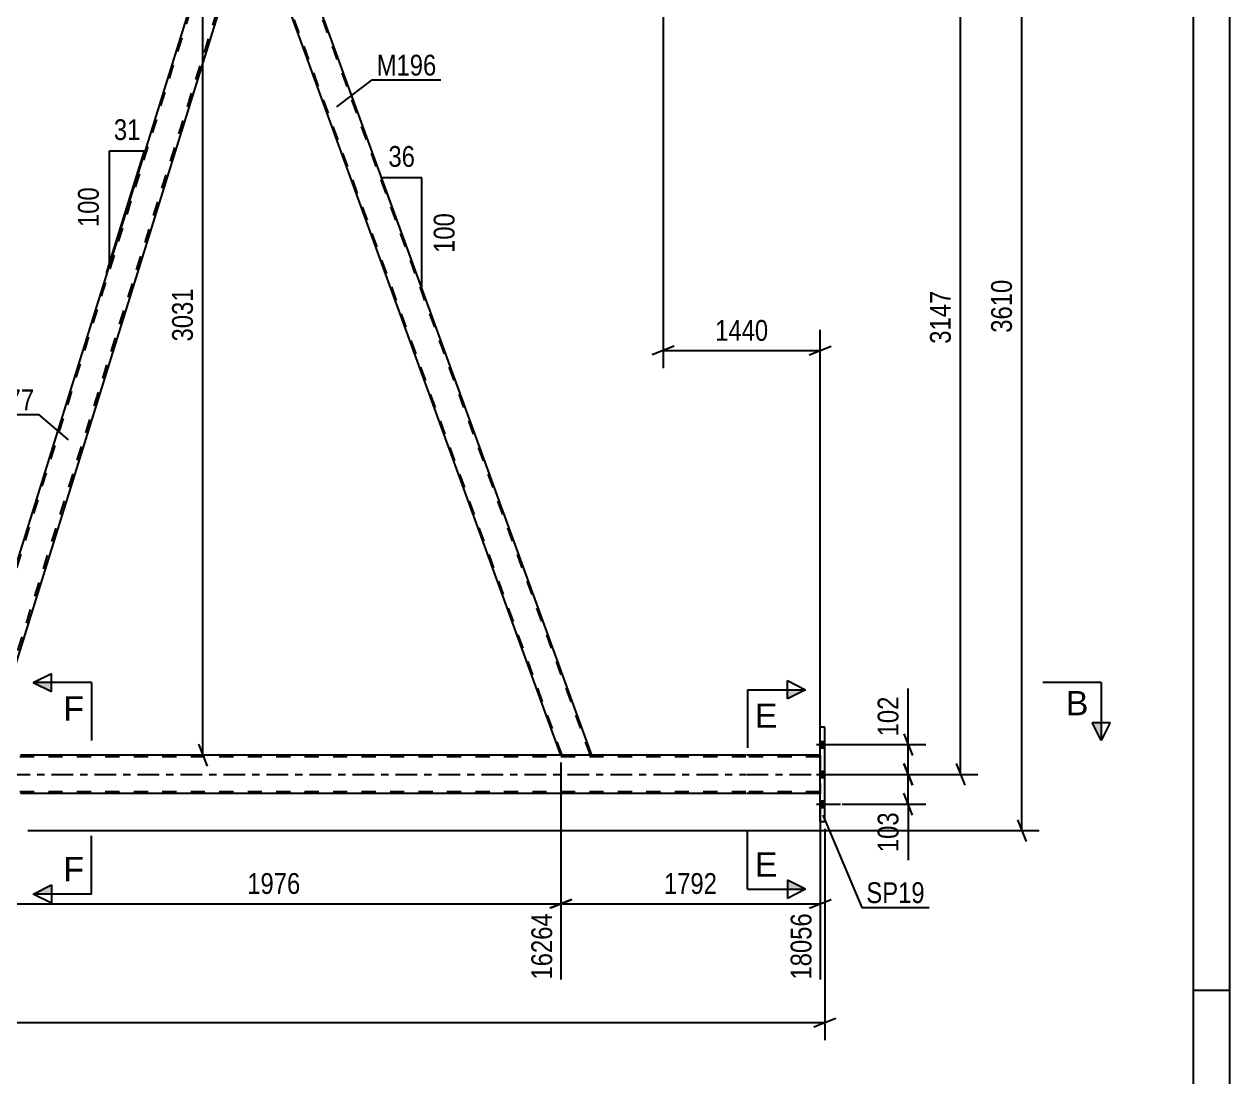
# Model space of a CAD drawing. Header units: millimetres. Extents: x 0 to 841, y 0 to 594.
# Drawn here: x 675 to 841, y 286.1 to 431.1 of the extents above; entities that cross this region are included whole.
import ezdxf

# ---------------------------------------------------------------- set-up
doc = ezdxf.new("R2010")
doc.units = ezdxf.units.MM
doc.linetypes.add('DXK_LINE_DOT2', pattern=[3.9198, 1.9599, -1.9599])
doc.linetypes.add('DXK_LINE_DOT3', pattern=[5.9187, 2.979, -0.9799, 0.9799, -0.9799])
doc.styles.add('Arial', font='ARIAL.TTF', dxfattribs={"height": 0.2})
doc.styles.add('Arial Narrow', font='ARIALN.TTF', dxfattribs={"height": 0.2})

# ---------------------------------------------------------------- blocks, each defined once
blk = doc.blocks.new('Unknown-814735583-1133')
at = {"color": 5, "linetype": 'Continuous'}
for p, q in [((841, 0), (841, 594)), ((836, 5), (836, 589)), ((841, 298), (836, 298))]:
    blk.add_line(p, q, dxfattribs=at)
blk = doc.blocks.new('Bolt-814735583-3531 - 3299')
at = {"linetype": 'Continuous'}
for points in [[(785.23, 331.44), (785.23, 332.32), (784.59, 332.32), (784.59, 331.44)], [(785.23, 331.44), (785.23, 332.32), (784.59, 332.32), (784.59, 331.44)], [(785.23, 331.44), (785.23, 332.32), (784.59, 332.32), (784.59, 331.44)], [(785.23, 327.34), (785.23, 328.22), (784.59, 328.22), (784.59, 327.34)], [(785.23, 327.34), (785.23, 328.22), (784.59, 328.22), (784.59, 327.34)], [(785.23, 323.24), (785.23, 324.12), (784.59, 324.12), (784.59, 323.24)], [(785.23, 323.24), (785.23, 324.12), (784.59, 324.12), (784.59, 323.24)], [(785.23, 323.24), (785.23, 324.12), (784.59, 324.12), (784.59, 323.24)]]:
    blk.add_hatch(color=1, dxfattribs=at).paths.add_polyline_path(points)
at = {"color": 1, "linetype": 'Continuous'}
for p, q in [((784.59, 332.32), (785.23, 332.32)), ((784.59, 332.32), (785.23, 332.32)), ((784.59, 332.32), (785.23, 332.32)), ((784.07, 331.88), (787.39, 331.88)), ((784.07, 331.88), (787.39, 331.88)), ((784.07, 331.88), (787.39, 331.88)), ((784.59, 331.44), (785.23, 331.44)), ((784.59, 331.44), (785.23, 331.44)), ((784.59, 331.44), (785.23, 331.44)), ((784.07, 327.78), (787.39, 327.78)), ((784.07, 327.78), (787.39, 327.78)), ((784.59, 328.22), (785.23, 328.22)), ((784.59, 328.22), (785.23, 328.22)), ((784.59, 327.34), (785.23, 327.34)), ((784.59, 327.34), (785.23, 327.34)), ((784.59, 324.12), (785.23, 324.12)), ((784.59, 324.12), (785.23, 324.12)), ((784.59, 324.12), (785.23, 324.12)), ((784.07, 323.68), (787.39, 323.68)), ((784.07, 323.68), (787.39, 323.68)), ((784.07, 323.68), (787.39, 323.68)), ((784.59, 323.24), (785.23, 323.24)), ((784.59, 323.24), (785.23, 323.24)), ((784.59, 323.24), (785.23, 323.24))]:
    blk.add_line(p, q, dxfattribs=at)
blk = doc.blocks.new('Part-814735583-3554 - 3299')
at = {"color": 7, "linetype": 'DXK_LINE_DOT2'}
for p, q in [((703.7, 451.64), (666.88, 333.52)), ((706.18, 447.76), (669.6, 330.42)), ((706.3, 447.44), (706.31, 447.39)), ((706.31, 447.39), (706.3, 447.44)), ((667.17, 335.24), (666.75, 333.89)), ((668.01, 330.42), (666.75, 333.89)), ((671.36, 335.24), (669.85, 330.42)), ((669.85, 330.42), (668.01, 330.42))]:
    blk.add_line(p, q, dxfattribs=at)
at = {"color": 2, "linetype": 'Continuous'}
for p, q in [((703.45, 451.64), (667.17, 335.24)), ((704.77, 451.64), (703.45, 451.64)), ((706.3, 447.44), (704.77, 451.64)), ((706.31, 447.39), (671.36, 335.24))]:
    blk.add_line(p, q, dxfattribs=at)
blk = doc.blocks.new('Part-814735583-3564 - 3299')
at = {"color": 2, "linetype": 'Continuous'}
for p, q in [((709.02, 451.64), (704.77, 451.64)), ((753.14, 330.42), (709.02, 451.64)), ((748.89, 330.42), (706.3, 447.44))]:
    blk.add_line(p, q, dxfattribs=at)
at = {"color": 7, "linetype": 'DXK_LINE_DOT2'}
for p, q in [((704.77, 451.64), (706.3, 447.44)), ((749.06, 330.42), (704.94, 451.64)), ((752.97, 330.42), (708.85, 451.64)), ((753.14, 330.42), (748.89, 330.42))]:
    blk.add_line(p, q, dxfattribs=at)
blk = doc.blocks.new('Part-814735583-3584 - 3299')
at = {"color": 2, "linetype": 'Continuous'}
for p, q in [((785.23, 334.28), (784.59, 334.28)), ((784.59, 321.28), (784.59, 334.28)), ((785.23, 321.28), (785.23, 334.28)), ((784.59, 321.28), (785.23, 321.28))]:
    blk.add_line(p, q, dxfattribs=at)
blk = doc.blocks.new('Part-814735583-3594 - 3299')
at = {"color": 2, "linetype": 'Continuous'}
for p, q in [((774.37, 330.42), (674.49, 330.42)), ((784.59, 330.42), (774.47, 330.42)), ((774.37, 325.14), (674.49, 325.14)), ((784.59, 325.14), (774.47, 325.14))]:
    blk.add_line(p, q, dxfattribs=at)
at = {"color": 7, "linetype": 'DXK_LINE_DOT2'}
for p, q in [((784.59, 330.42), (784.59, 325.14)), ((774.37, 330.18), (99.12, 330.18)), ((784.59, 330.18), (774.47, 330.18)), ((774.37, 325.38), (98.36, 325.38)), ((784.59, 325.38), (774.47, 325.38))]:
    blk.add_line(p, q, dxfattribs=at)
at = {"color": 7, "linetype": 'DXK_LINE_DOT3'}
for p, q in [((98.74, 327.78), (774.37, 327.78)), ((774.47, 327.78), (784.59, 327.78))]:
    blk.add_line(p, q, dxfattribs=at)
blk = doc.blocks.new('StraightDimension-814735583-5035 - 3299')
at = {"color": 7, "linetype": 'Continuous'}
for p, q in [((804.52, 452.14), (803.32, 455.14)), ((764.61, 453.64), (806.32, 453.64)), ((803.92, 327.78), (803.92, 453.64)), ((803.32, 329.28), (804.52, 326.28)), ((786.23, 327.78), (806.32, 327.78))]:
    blk.add_line(p, q, dxfattribs=at)
at = {"color": 0}
blk.add_wipeout([(803.17, 394.97), (798.97, 394.97), (798.97, 386.46), (803.17, 386.46)], dxfattribs=at)
at = {"color": 3, "style": 'Arial Narrow'}
blk.add_text('3147', height=2.863, rotation=90.0002, dxfattribs=at).set_placement((802.57, 387.06))
blk = doc.blocks.new('StraightDimension-814735583-4713 - 3299')
at = {"color": 7, "linetype": 'Continuous'}
for p, q in [((748.89, 329.42), (748.89, 299.53)), ((784.59, 324.14), (784.59, 299.53)), ((750.39, 310.57), (747.39, 309.37)), ((783.09, 309.37), (786.09, 310.57)), ((748.89, 309.97), (784.59, 309.97))]:
    blk.add_line(p, q, dxfattribs=at)
at = {"color": 0}
blk.add_wipeout([(771, 310.72), (771, 314.92), (762.48, 314.92), (762.48, 310.72)], dxfattribs=at)
at = {"color": 0, "linetype": 'Continuous'}
blk.add_wipeout([(783.99, 309.27), (779.79, 309.27), (779.79, 298.93), (783.99, 298.93)], dxfattribs=at)
at = {"color": 3, "style": 'Arial Narrow'}
blk.add_text('1792', height=2.863, dxfattribs=at).set_placement((763.08, 311.32))
at = {"color": 3, "linetype": 'Continuous', "style": 'Arial Narrow'}
blk.add_text('18056', height=2.863, rotation=90.0002, dxfattribs=at).set_placement((783.39, 299.53))
blk = doc.blocks.new('StraightDimension-814735583-3995 - 3299')
at = {"color": 7, "linetype": 'Continuous'}
for p, q in [((719.04, 451.64), (696.73, 451.64)), ((700.18, 450.14), (698.98, 453.14)), ((699.58, 330.42), (699.58, 451.64)), ((723.72, 330.42), (696.73, 330.42)), ((698.98, 331.92), (700.18, 328.92))]:
    blk.add_line(p, q, dxfattribs=at)
at = {"color": 0}
blk.add_wipeout([(698.83, 395.29), (694.63, 395.29), (694.63, 386.78), (698.83, 386.78)], dxfattribs=at)
at = {"color": 3, "style": 'Arial Narrow'}
blk.add_text('3031', height=2.863, rotation=90.0002, dxfattribs=at).set_placement((698.23, 387.38))
blk = doc.blocks.new('StraightDimension-814735583-4730 - 3299')
at = {"color": 7, "linetype": 'Continuous'}
for p, q in [((669.85, 329.42), (669.85, 299.53)), ((748.89, 329.42), (748.89, 299.53)), ((671.35, 310.57), (668.35, 309.37)), ((747.39, 309.37), (750.39, 310.57)), ((669.85, 309.97), (748.89, 309.97))]:
    blk.add_line(p, q, dxfattribs=at)
at = {"color": 0}
blk.add_wipeout([(713.63, 310.72), (713.63, 314.92), (705.11, 314.92), (705.11, 310.72)], dxfattribs=at)
at = {"color": 0, "linetype": 'Continuous'}
blk.add_wipeout([(748.29, 309.27), (744.09, 309.27), (744.09, 298.93), (748.29, 298.93)], dxfattribs=at)
at = {"color": 3, "style": 'Arial Narrow'}
blk.add_text('1976', height=2.863, dxfattribs=at).set_placement((705.71, 311.32))
at = {"color": 3, "linetype": 'Continuous', "style": 'Arial Narrow'}
blk.add_text('16264', height=2.863, rotation=90.0002, dxfattribs=at).set_placement((747.69, 299.53))
blk = doc.blocks.new('StraightDimension-814735583-12061 - 3299')
at = {"color": 7, "linetype": 'Continuous'}
for p, q in [((796.12, 329.28), (797.32, 326.28)), ((787.16, 327.78), (799.12, 327.78)), ((796.72, 323.68), (796.72, 327.78)), ((797.32, 322.18), (796.12, 325.18)), ((787.63, 323.68), (799.12, 323.68))]:
    blk.add_line(p, q, dxfattribs=at)
at = {"color": 0}
blk.add_wipeout([(795.97, 323.16), (791.77, 323.16), (791.77, 316.47), (795.97, 316.47)], dxfattribs=at)
at = {"color": 7, "linetype": 'Continuous'}
blk.add_line((796.72, 323.68), (796.72, 315.95), dxfattribs=at)
blk.add_line((796.72, 323.68), (796.72, 315.95), dxfattribs=at)
at = {"color": 3, "style": 'Arial Narrow'}
blk.add_text('103', height=2.863, rotation=90.0002, dxfattribs=at).set_placement((795.37, 317.07))
blk = doc.blocks.new('AngleDimension-814735583-3785 - 3299')
at = {"color": 7, "linetype": 'Continuous'}
for p, q in [((727.65, 400.48), (724.21, 409.92)), ((729.75, 409.92), (724.21, 409.92)), ((729.75, 394.7), (724.21, 409.92)), ((729.75, 394.7), (729.75, 409.92))]:
    blk.add_line(p, q, dxfattribs=at)
at = {"color": 0}
for points in [[(729.41, 410.82), (729.41, 415.02), (724.55, 415.02), (724.55, 410.82)], [(734.85, 405.65), (730.65, 405.65), (730.65, 398.97), (734.85, 398.97)]]:
    blk.add_wipeout(points, dxfattribs=at)
at = {"color": 3, "style": 'Arial Narrow'}
blk.add_text('36', height=2.863, dxfattribs=at).set_placement((725.15, 411.42))
blk.add_text('100', height=2.863, rotation=90.0002, dxfattribs=at).set_placement((734.25, 399.57))
blk = doc.blocks.new('AngleDimension-814735583-10659 - 3299')
at = {"color": 7, "linetype": 'Continuous'}
for p, q in [((686.77, 413.61), (691.59, 413.61)), ((686.77, 398.14), (691.59, 413.61)), ((686.77, 398.14), (686.77, 413.61)), ((686.34, 396.74), (686.77, 398.14))]:
    blk.add_line(p, q, dxfattribs=at)
at = {"color": 0}
for points in [[(691.61, 414.51), (691.61, 418.71), (686.75, 418.71), (686.75, 414.51)], [(685.87, 409.21), (681.67, 409.21), (681.67, 402.53), (685.87, 402.53)]]:
    blk.add_wipeout(points, dxfattribs=at)
at = {"color": 3, "style": 'Arial Narrow'}
blk.add_text('31', height=2.863, dxfattribs=at).set_placement((687.35, 415.11))
blk.add_text('100', height=2.863, rotation=90.0002, dxfattribs=at).set_placement((685.27, 403.13))
blk = doc.blocks.new('StraightDimension-814735583-4626 - 3299')
at = {"color": 7, "linetype": 'Continuous'}
for p, q in [((762.97, 450.64), (762.97, 383.72)), ((784.59, 331.42), (784.59, 388.97)), ((764.47, 386.72), (761.47, 385.52)), ((762.97, 386.12), (784.59, 386.12)), ((783.09, 385.52), (786.09, 386.72))]:
    blk.add_line(p, q, dxfattribs=at)
at = {"color": 0}
blk.add_wipeout([(778.04, 386.87), (778.04, 391.07), (769.53, 391.07), (769.53, 386.87)], dxfattribs=at)
at = {"color": 3, "style": 'Arial Narrow'}
blk.add_text('1440', height=2.863, dxfattribs=at).set_placement((770.13, 387.47))
blk = doc.blocks.new('StraightDimension-814735583-4637 - 3299')
at = {"color": 7, "linetype": 'Continuous'}
for p, q in [((785.23, 320.28), (785.23, 291.2)), ((783.73, 293), (786.73, 294.2)), ((45.97, 293.6), (785.23, 293.6))]:
    blk.add_line(p, q, dxfattribs=at)
blk = doc.blocks.new('StraightDimension-814735583-10537 - 3299')
at = {"color": 7, "linetype": 'Continuous'}
for p, q in [((812.94, 462.94), (811.74, 465.94)), ((761.65, 464.44), (814.74, 464.44)), ((812.34, 320.04), (812.34, 464.44)), ((811.74, 321.54), (812.94, 318.54)), ((675.49, 320.04), (814.74, 320.04))]:
    blk.add_line(p, q, dxfattribs=at)
at = {"color": 0}
blk.add_wipeout([(811.59, 396.5), (807.39, 396.5), (807.39, 387.98), (811.59, 387.98)], dxfattribs=at)
at = {"color": 3, "style": 'Arial Narrow'}
blk.add_text('3610', height=2.863, rotation=90.0002, dxfattribs=at).set_placement((810.99, 388.58))
blk = doc.blocks.new('StraightDimension-814735583-12060 - 3299')
at = {"color": 7, "linetype": 'Continuous'}
for p, q in [((796.12, 333.38), (797.32, 330.38)), ((787.16, 331.88), (799.12, 331.88)), ((796.72, 327.78), (796.72, 331.88)), ((797.32, 326.28), (796.12, 329.28)), ((787.16, 327.78), (799.12, 327.78))]:
    blk.add_line(p, q, dxfattribs=at)
at = {"color": 0}
blk.add_wipeout([(795.97, 339.09), (791.77, 339.09), (791.77, 332.41), (795.97, 332.41)], dxfattribs=at)
at = {"color": 7, "linetype": 'Continuous'}
blk.add_line((796.72, 331.88), (796.72, 339.62), dxfattribs=at)
blk.add_line((796.72, 331.88), (796.72, 339.62), dxfattribs=at)
at = {"color": 3, "style": 'Arial Narrow'}
blk.add_text('102', height=2.863, rotation=90.0002, dxfattribs=at).set_placement((795.37, 333.01))
blk = doc.blocks.new('Mark-814735583-3550 - 3299')
at = {"color": 0}
blk.add_wipeout([(676.4, 377.92), (676.4, 380.92), (668.17, 380.92), (668.17, 377.92)], dxfattribs=at)
blk.add_wipeout([(676.4, 377.92), (676.4, 380.92), (668.17, 380.92), (668.17, 377.92)], dxfattribs=at)
at = {"color": 30, "linetype": 'Continuous'}
for p in [(667.57, 377.32), (681.11, 373.84)]:
    blk.add_line(p, (677, 377.32), dxfattribs=at)
at = {"color": 3, "style": 'Arial Narrow'}
blk.add_text('M177', height=2.863, dxfattribs=at).set_placement((668.17, 377.92))
blk = doc.blocks.new('Mark-814735583-3560 - 3299')
at = {"color": 0}
blk.add_wipeout([(731.75, 423.99), (731.75, 426.99), (723.53, 426.99), (723.53, 423.99)], dxfattribs=at)
blk.add_wipeout([(731.75, 423.99), (731.75, 426.99), (723.53, 426.99), (723.53, 423.99)], dxfattribs=at)
at = {"color": 30, "linetype": 'Continuous'}
for p, q in [((718.06, 419.7), (722.93, 423.39)), ((722.93, 423.39), (732.35, 423.39))]:
    blk.add_line(p, q, dxfattribs=at)
at = {"color": 3, "style": 'Arial Narrow'}
blk.add_text('M196', height=2.863, dxfattribs=at).set_placement((723.53, 423.99))
blk = doc.blocks.new('Mark-814735583-3580 - 3299')
at = {"color": 0}
blk.add_wipeout([(798.99, 310.06), (798.99, 313.06), (790.95, 313.06), (790.95, 310.06)], dxfattribs=at)
blk.add_wipeout([(798.99, 310.06), (798.99, 313.06), (790.95, 313.06), (790.95, 310.06)], dxfattribs=at)
at = {"color": 30, "linetype": 'Continuous'}
for p, q in [((784.94, 322.16), (790.35, 309.46)), ((790.35, 309.46), (799.59, 309.46))]:
    blk.add_line(p, q, dxfattribs=at)
at = {"color": 3, "style": 'Arial Narrow'}
blk.add_text('SP19', height=2.863, dxfattribs=at).set_placement((790.95, 310.06))
blk = doc.blocks.new('SectionMark-814735583-5054 - 3299')
at = {"linetype": 'Continuous'}
blk.add_hatch(color=6, dxfattribs=at).paths.add_polyline_path([(822.02, 334.92), (823.27, 334.92), (823.27, 332.42)])
at = {"color": 6, "linetype": 'Continuous'}
for p, q in [((823.27, 340.42), (815.27, 340.42)), ((823.27, 340.42), (823.27, 332.42)), ((822.02, 334.92), (824.52, 334.92)), ((823.27, 332.42), (822.02, 334.92)), ((824.52, 334.92), (823.27, 332.42))]:
    blk.add_line(p, q, dxfattribs=at)
at = {"color": 0, "linetype": 'Continuous'}
blk.add_wipeout([(821.52, 335.92), (821.52, 339.42), (818.41, 339.42), (818.41, 335.92)], dxfattribs=at)
at = {"color": 3, "linetype": 'Continuous', "style": 'Arial'}
blk.add_text('B', height=3.34, dxfattribs=at).set_placement((818.41, 335.92))
blk = doc.blocks.new('SectionMark-814735583-11244 - 3299')
at = {"linetype": 'Continuous'}
for points in [[(780.09, 338.19), (780.09, 339.44), (782.59, 339.44)], [(780.09, 311.96), (780.09, 313.21), (782.59, 311.96)]]:
    blk.add_hatch(color=6, dxfattribs=at).paths.add_polyline_path(points)
at = {"color": 6, "linetype": 'Continuous'}
for p, q in [((780.09, 338.19), (780.09, 340.69)), ((780.09, 340.69), (782.59, 339.44)), ((774.59, 339.44), (774.59, 331.44)), ((774.59, 339.44), (782.59, 339.44)), ((782.59, 339.44), (780.09, 338.19)), ((774.59, 311.96), (774.59, 319.96)), ((782.59, 311.96), (780.09, 313.21)), ((780.09, 313.21), (780.09, 310.71)), ((774.59, 311.96), (782.59, 311.96)), ((782.59, 311.96), (780.09, 310.71))]:
    blk.add_line(p, q, dxfattribs=at)
at = {"color": 0, "linetype": 'Continuous'}
for points in [[(778.7, 334.19), (778.7, 337.69), (775.59, 337.69), (775.59, 334.19)], [(778.7, 313.71), (778.7, 317.21), (775.59, 317.21), (775.59, 313.71)]]:
    blk.add_wipeout(points, dxfattribs=at)
at = {"color": 3, "linetype": 'Continuous', "style": 'Arial'}
for p in [(775.59, 334.19), (775.59, 313.71)]:
    blk.add_text('E', height=3.34, dxfattribs=at).set_placement(p)
blk = doc.blocks.new('SectionMark-814735583-5060 - 3299')
at = {"linetype": 'Continuous'}
for points in [[(678.75, 340.42), (678.75, 339.17), (676.25, 340.42)], [(678.75, 312.55), (678.75, 311.3), (676.25, 311.3)]]:
    blk.add_hatch(color=6, dxfattribs=at).paths.add_polyline_path(points)
at = {"color": 6, "linetype": 'Continuous'}
for p, q in [((676.25, 340.42), (678.75, 341.67)), ((684.25, 340.42), (676.25, 340.42)), ((676.25, 340.42), (678.75, 339.17)), ((678.75, 339.17), (678.75, 341.67)), ((684.25, 340.42), (684.25, 332.42)), ((684.25, 311.3), (684.25, 319.3)), ((676.25, 311.3), (678.75, 312.55)), ((678.75, 312.55), (678.75, 310.05)), ((684.25, 311.3), (676.25, 311.3)), ((678.75, 310.05), (676.25, 311.3))]:
    blk.add_line(p, q, dxfattribs=at)
at = {"color": 0, "linetype": 'Continuous'}
for points in [[(683.25, 335.17), (683.25, 338.67), (680.39, 338.67), (680.39, 335.17)], [(683.25, 313.05), (683.25, 316.55), (680.39, 316.55), (680.39, 313.05)]]:
    blk.add_wipeout(points, dxfattribs=at)
at = {"color": 3, "linetype": 'Continuous', "style": 'Arial'}
for p in [(680.39, 335.17), (680.39, 313.05)]:
    blk.add_text('F', height=3.34, dxfattribs=at).set_placement(p)

msp = doc.modelspace()

# ---------------------------------------------------------------- block references
for name in ['Unknown-814735583-1133', 'Part-814735583-3554 - 3299', 'Part-814735583-3564 - 3299', 'Part-814735583-3584 - 3299', 'Bolt-814735583-3531 - 3299', 'Part-814735583-3594 - 3299']:
    msp.add_blockref(name, (0, 0))

# ---------------------------------------------------------------- next in the draw order: block references
for name in ['StraightDimension-814735583-5035 - 3299', 'StraightDimension-814735583-3995 - 3299', 'AngleDimension-814735583-10659 - 3299']:
    msp.add_blockref(name, (0, 0))

# ---------------------------------------------------------------- next in the draw order: block references
for name in ['StraightDimension-814735583-4626 - 3299', 'AngleDimension-814735583-3785 - 3299', 'StraightDimension-814735583-4713 - 3299', 'StraightDimension-814735583-12061 - 3299']:
    msp.add_blockref(name, (0, 0))

# ---------------------------------------------------------------- next in the draw order: block references
msp.add_blockref('StraightDimension-814735583-4730 - 3299', (0, 0))

# ---------------------------------------------------------------- next in the draw order: block references
msp.add_blockref('StraightDimension-814735583-4637 - 3299', (0, 0))

# ---------------------------------------------------------------- next in the draw order: block references
msp.add_blockref('StraightDimension-814735583-10537 - 3299', (0, 0))

# ---------------------------------------------------------------- next in the draw order: block references
for name in ['Mark-814735583-3560 - 3299', 'Mark-814735583-3550 - 3299', 'StraightDimension-814735583-12060 - 3299', 'Mark-814735583-3580 - 3299']:
    msp.add_blockref(name, (0, 0))

# ---------------------------------------------------------------- next in the draw order: block references
msp.add_blockref('SectionMark-814735583-5054 - 3299', (0, 0))

# ---------------------------------------------------------------- next in the draw order: block references
for name in ['SectionMark-814735583-5060 - 3299', 'SectionMark-814735583-11244 - 3299']:
    msp.add_blockref(name, (0, 0))

doc.saveas('drawing.dxf')
